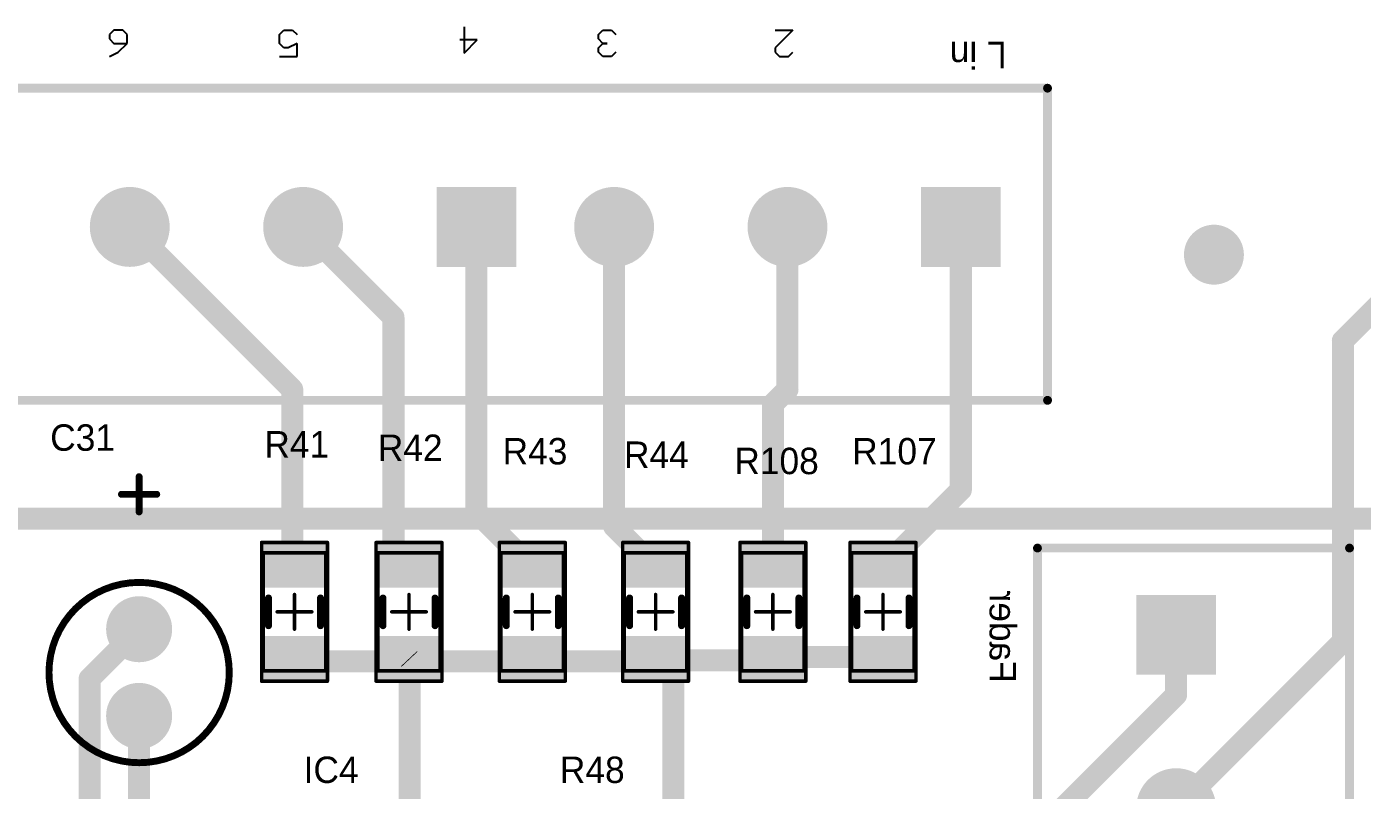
# Model space of a CAD drawing. Header units: millimetres. Extents: x 34 to 163, y 38 to 112.
# Drawn here: x 66.36 to 104.88, y 89.86 to 111.87 of the extents above; entities that cross this region are included whole.
import ezdxf

# ---------------------------------------------------------------- set-up
doc = ezdxf.new("R2010")
doc.units = ezdxf.units.MM
for name, color, linetype in [('BottomLayer', 5, 'Continuous'), ('BottomSolder', 6, 'Continuous'), ('Mechanical13', 56, 'Continuous'), ('Mechanical15', 56, 'Continuous'), ('MultiLayer', 9, 'Continuous'), ('TopLayer', 1, 'Continuous'), ('TopOverlay', 2, 'Continuous'), ('TopPaste', 8, 'Continuous'), ('TopSolder', 216, 'Continuous')]:
    doc.layers.add(name, color=color, linetype=linetype)

# ---------------------------------------------------------------- blocks, each defined once
blk = doc.blocks.new('HEADER_6_5')
at = {"layer": 'BottomLayer', "const_width": 1.05}
for points in [[(4.475, 0, 1), (5.525, 0, 1)], [(9.475, 0, 1), (10.525, 0, 1)], [(18.445, 0, 1), (19.495, 0, 1)], [(23.445, 0, 1), (24.495, 0, 1)]]:
    blk.add_lwpolyline(points, format="xyb", close=True, dxfattribs=at)
at = {"layer": 'BottomLayer'}
for points in [[(-1.05, -1.05), (1.05, -1.05), (-1.05, 1.05), (1.05, 1.05)], [(12.92, -1.05), (15.02, -1.05), (12.92, 1.05), (15.02, 1.05)]]:
    blk.add_solid(points, dxfattribs=at)
at = {"layer": 'BottomSolder', "const_width": 1.152}
for points in [[(4.424, 0, 1), (5.576, 0, 1)], [(9.424, 0, 1), (10.576, 0, 1)], [(18.394, 0, 1), (19.546, 0, 1)], [(23.394, 0, 1), (24.546, 0, 1)]]:
    blk.add_lwpolyline(points, format="xyb", close=True, dxfattribs=at)
at = {"layer": 'BottomSolder'}
for points in [[(-1.152, -1.152), (1.152, -1.152), (-1.152, 1.152), (1.152, 1.152)], [(12.818, -1.152), (15.122, -1.152), (12.818, 1.152), (15.122, 1.152)]]:
    blk.add_solid(points, dxfattribs=at)
at = {"layer": 'MultiLayer', "const_width": 1.05}
for points in [[(4.475, 0, 1), (5.525, 0, 1)], [(9.475, 0, 1), (10.525, 0, 1)], [(18.445, 0, 1), (19.495, 0, 1)], [(23.445, 0, 1), (24.495, 0, 1)]]:
    blk.add_lwpolyline(points, format="xyb", close=True, dxfattribs=at)
at = {"layer": 'MultiLayer'}
for points in [[(-1.05, -1.05), (1.05, -1.05), (-1.05, 1.05), (1.05, 1.05)], [(12.92, -1.05), (15.02, -1.05), (12.92, 1.05), (15.02, 1.05)]]:
    blk.add_solid(points, dxfattribs=at)
at = {"layer": 'TopLayer', "const_width": 1.05}
for points in [[(4.475, 0, 1), (5.525, 0, 1)], [(9.475, 0, 1), (10.525, 0, 1)], [(18.445, 0, 1), (19.495, 0, 1)], [(23.445, 0, 1), (24.495, 0, 1)]]:
    blk.add_lwpolyline(points, format="xyb", close=True, dxfattribs=at)
at = {"layer": 'TopLayer'}
for points in [[(-1.05, -1.05), (1.05, -1.05), (-1.05, 1.05), (1.05, 1.05)], [(12.92, -1.05), (15.02, -1.05), (12.92, 1.05), (15.02, 1.05)]]:
    blk.add_solid(points, dxfattribs=at)
at = {"layer": 'TopOverlay', "const_width": 0.254}
for points in [[(27.5, 5), (-2.5, 5)], [(-2.5, -4), (-2.5, 5)], [(27.5, -4), (27.5, 5)], [(27.5, -4), (-2.5, -4)]]:
    blk.add_lwpolyline(points, dxfattribs=at)
at = {"layer": 'TopOverlay', "const_width": 0.127}
for points in [[(-2.564, 5, 1), (-2.437, 5, 1)], [(-2.564, 5, 1), (-2.437, 5, 1)], [(27.436, 5, 1), (27.563, 5, 1)], [(27.436, 5, 1), (27.563, 5, 1)], [(-2.564, -4, 1), (-2.437, -4, 1)], [(-2.564, -4, 1), (-2.437, -4, 1)], [(27.436, -4, 1), (27.563, -4, 1)], [(27.436, -4, 1), (27.563, -4, 1)]]:
    blk.add_lwpolyline(points, format="xyb", close=True, dxfattribs=at)
at = {"layer": 'TopSolder', "const_width": 1.152}
for points in [[(4.424, 0, 1), (5.576, 0, 1)], [(9.424, 0, 1), (10.576, 0, 1)], [(18.394, 0, 1), (19.546, 0, 1)], [(23.394, 0, 1), (24.546, 0, 1)]]:
    blk.add_lwpolyline(points, format="xyb", close=True, dxfattribs=at)
at = {"layer": 'TopSolder'}
for points in [[(-1.152, -1.152), (1.152, -1.152), (-1.152, 1.152), (1.152, 1.152)], [(12.818, -1.152), (15.122, -1.152), (12.818, 1.152), (15.122, 1.152)]]:
    blk.add_solid(points, dxfattribs=at)
blk = doc.blocks.new('C1206_8')
at = {"layer": 'Mechanical13', "const_width": 0.1}
for points in [[(-1.7, -0.9), (-1.7, 0.9)], [(1.7, 0.9), (-1.7, 0.9)], [(1.7, -0.9), (1.7, 0.9)], [(1.7, -0.9), (-1.7, -0.9)]]:
    blk.add_lwpolyline(points, dxfattribs=at)
at = {"layer": 'Mechanical13', "const_width": 0.05}
for points in [[(-1.725, 0.9, 1), (-1.675, 0.9, 1)], [(-1.725, 0.9, 1), (-1.675, 0.9, 1)], [(1.675, 0.9, 1), (1.725, 0.9, 1)], [(1.675, 0.9, 1), (1.725, 0.9, 1)], [(-1.725, -0.9, 1), (-1.675, -0.9, 1)], [(-1.725, -0.9, 1), (-1.675, -0.9, 1)], [(1.675, -0.9, 1), (1.725, -0.9, 1)], [(1.675, -0.9, 1), (1.725, -0.9, 1)]]:
    blk.add_lwpolyline(points, format="xyb", close=True, dxfattribs=at)
at = {"layer": 'Mechanical15', "const_width": 0.1}
for points in [[(-2, -0.95), (-2, 0.95)], [(2, 0.95), (-2, 0.95)], [(2, -0.95), (2, 0.95)], [(0, -0.5), (0, 0.5)], [(0.5, 0), (-0.5, 0)], [(2, -0.95), (-2, -0.95)]]:
    blk.add_lwpolyline(points, dxfattribs=at)
at = {"layer": 'Mechanical15', "const_width": 0.05}
for points in [[(-2.025, 0.95, 1), (-1.975, 0.95, 1)], [(-2.025, 0.95, 1), (-1.975, 0.95, 1)], [(1.975, 0.95, 1), (2.025, 0.95, 1)], [(1.975, 0.95, 1), (2.025, 0.95, 1)], [(-0.025, 0.5, 1), (0.025, 0.5, 1)], [(-0.525, 0, 1), (-0.475, 0, 1)], [(0.475, 0, 1), (0.525, 0, 1)], [(-0.025, -0.5, 1), (0.025, -0.5, 1)], [(-2.025, -0.95, 1), (-1.975, -0.95, 1)], [(-2.025, -0.95, 1), (-1.975, -0.95, 1)], [(1.975, -0.95, 1), (2.025, -0.95, 1)], [(1.975, -0.95, 1), (2.025, -0.95, 1)]]:
    blk.add_lwpolyline(points, format="xyb", close=True, dxfattribs=at)
at = {"layer": 'TopLayer'}
for points in [[(-0.8, -0.85), (-0.8, 0.85), (-1.9, -0.85), (-1.9, 0.85)], [(1.9, -0.85), (1.9, 0.85), (0.8, -0.85), (0.8, 0.85)]]:
    blk.add_solid(points, dxfattribs=at)
at = {"layer": 'TopOverlay', "const_width": 0.2}
for points in [[(0.4, 0.75), (-0.4, 0.75)], [(0.4, -0.75), (-0.4, -0.75)]]:
    blk.add_lwpolyline(points, dxfattribs=at)
at = {"layer": 'TopOverlay', "const_width": 0.1}
for points in [[(-0.45, 0.75, 1), (-0.35, 0.75, 1)], [(0.35, 0.75, 1), (0.45, 0.75, 1)], [(-0.45, -0.75, 1), (-0.35, -0.75, 1)], [(0.35, -0.75, 1), (0.45, -0.75, 1)]]:
    blk.add_lwpolyline(points, format="xyb", close=True, dxfattribs=at)
at = {"layer": 'TopPaste'}
for points in [[(-0.8, -0.85), (-0.8, 0.85), (-1.9, -0.85), (-1.9, 0.85)], [(1.9, -0.85), (1.9, 0.85), (0.8, -0.85), (0.8, 0.85)]]:
    blk.add_solid(points, dxfattribs=at)
at = {"layer": 'TopSolder'}
for points in [[(-0.698, -0.952), (-0.698, 0.952), (-2.002, -0.952), (-2.002, 0.952)], [(2.002, -0.952), (2.002, 0.952), (0.698, -0.952), (0.698, 0.952)]]:
    blk.add_solid(points, dxfattribs=at)
blk = doc.blocks.new('C1206_9')
at = {"layer": 'Mechanical13', "const_width": 0.1}
for points in [[(-1.7, -0.9), (-1.7, 0.9)], [(1.7, 0.9), (-1.7, 0.9)], [(1.7, -0.9), (1.7, 0.9)], [(1.7, -0.9), (-1.7, -0.9)]]:
    blk.add_lwpolyline(points, dxfattribs=at)
at = {"layer": 'Mechanical13', "const_width": 0.05}
for points in [[(-1.725, 0.9, 1), (-1.675, 0.9, 1)], [(-1.725, 0.9, 1), (-1.675, 0.9, 1)], [(1.675, 0.9, 1), (1.725, 0.9, 1)], [(1.675, 0.9, 1), (1.725, 0.9, 1)], [(-1.725, -0.9, 1), (-1.675, -0.9, 1)], [(-1.725, -0.9, 1), (-1.675, -0.9, 1)], [(1.675, -0.9, 1), (1.725, -0.9, 1)], [(1.675, -0.9, 1), (1.725, -0.9, 1)]]:
    blk.add_lwpolyline(points, format="xyb", close=True, dxfattribs=at)
at = {"layer": 'Mechanical15', "const_width": 0.1}
for points in [[(-2, -0.95), (-2, 0.95)], [(2, 0.95), (-2, 0.95)], [(2, -0.95), (2, 0.95)], [(0, -0.5), (0, 0.5)], [(0.5, 0), (-0.5, 0)], [(2, -0.95), (-2, -0.95)]]:
    blk.add_lwpolyline(points, dxfattribs=at)
at = {"layer": 'Mechanical15', "const_width": 0.05}
for points in [[(-2.025, 0.95, 1), (-1.975, 0.95, 1)], [(-2.025, 0.95, 1), (-1.975, 0.95, 1)], [(1.975, 0.95, 1), (2.025, 0.95, 1)], [(1.975, 0.95, 1), (2.025, 0.95, 1)], [(-0.025, 0.5, 1), (0.025, 0.5, 1)], [(-0.525, 0, 1), (-0.475, 0, 1)], [(0.475, 0, 1), (0.525, 0, 1)], [(-0.025, -0.5, 1), (0.025, -0.5, 1)], [(-2.025, -0.95, 1), (-1.975, -0.95, 1)], [(-2.025, -0.95, 1), (-1.975, -0.95, 1)], [(1.975, -0.95, 1), (2.025, -0.95, 1)], [(1.975, -0.95, 1), (2.025, -0.95, 1)]]:
    blk.add_lwpolyline(points, format="xyb", close=True, dxfattribs=at)
at = {"layer": 'TopLayer'}
for points in [[(-0.8, -0.85), (-0.8, 0.85), (-1.9, -0.85), (-1.9, 0.85)], [(1.9, -0.85), (1.9, 0.85), (0.8, -0.85), (0.8, 0.85)]]:
    blk.add_solid(points, dxfattribs=at)
at = {"layer": 'TopOverlay', "const_width": 0.2}
for points in [[(0.4, 0.75), (-0.4, 0.75)], [(0.4, -0.75), (-0.4, -0.75)]]:
    blk.add_lwpolyline(points, dxfattribs=at)
at = {"layer": 'TopOverlay', "const_width": 0.1}
for points in [[(-0.45, 0.75, 1), (-0.35, 0.75, 1)], [(0.35, 0.75, 1), (0.45, 0.75, 1)], [(-0.45, -0.75, 1), (-0.35, -0.75, 1)], [(0.35, -0.75, 1), (0.45, -0.75, 1)]]:
    blk.add_lwpolyline(points, format="xyb", close=True, dxfattribs=at)
at = {"layer": 'TopPaste'}
for points in [[(-0.8, -0.85), (-0.8, 0.85), (-1.9, -0.85), (-1.9, 0.85)], [(1.9, -0.85), (1.9, 0.85), (0.8, -0.85), (0.8, 0.85)]]:
    blk.add_solid(points, dxfattribs=at)
at = {"layer": 'TopSolder'}
for points in [[(-0.698, -0.952), (-0.698, 0.952), (-2.002, -0.952), (-2.002, 0.952)], [(2.002, -0.952), (2.002, 0.952), (0.698, -0.952), (0.698, 0.952)]]:
    blk.add_solid(points, dxfattribs=at)
blk = doc.blocks.new('HEADER_6_10')
at = {"layer": 'BottomLayer', "const_width": 1.05}
for points in [[(4.475, 0, 1), (5.525, 0, 1)], [(9.475, 0, 1), (10.525, 0, 1)], [(18.445, 0, 1), (19.495, 0, 1)], [(23.445, 0, 1), (24.495, 0, 1)]]:
    blk.add_lwpolyline(points, format="xyb", close=True, dxfattribs=at)
at = {"layer": 'BottomLayer'}
for points in [[(-1.05, -1.05), (1.05, -1.05), (-1.05, 1.05), (1.05, 1.05)], [(12.92, -1.05), (15.02, -1.05), (12.92, 1.05), (15.02, 1.05)]]:
    blk.add_solid(points, dxfattribs=at)
at = {"layer": 'BottomSolder', "const_width": 1.152}
for points in [[(4.424, 0, 1), (5.576, 0, 1)], [(9.424, 0, 1), (10.576, 0, 1)], [(18.394, 0, 1), (19.546, 0, 1)], [(23.394, 0, 1), (24.546, 0, 1)]]:
    blk.add_lwpolyline(points, format="xyb", close=True, dxfattribs=at)
at = {"layer": 'BottomSolder'}
for points in [[(-1.152, -1.152), (1.152, -1.152), (-1.152, 1.152), (1.152, 1.152)], [(12.818, -1.152), (15.122, -1.152), (12.818, 1.152), (15.122, 1.152)]]:
    blk.add_solid(points, dxfattribs=at)
at = {"layer": 'MultiLayer', "const_width": 1.05}
for points in [[(4.475, 0, 1), (5.525, 0, 1)], [(9.475, 0, 1), (10.525, 0, 1)], [(18.445, 0, 1), (19.495, 0, 1)], [(23.445, 0, 1), (24.495, 0, 1)]]:
    blk.add_lwpolyline(points, format="xyb", close=True, dxfattribs=at)
at = {"layer": 'MultiLayer'}
for points in [[(-1.05, -1.05), (1.05, -1.05), (-1.05, 1.05), (1.05, 1.05)], [(12.92, -1.05), (15.02, -1.05), (12.92, 1.05), (15.02, 1.05)]]:
    blk.add_solid(points, dxfattribs=at)
at = {"layer": 'TopLayer', "const_width": 1.05}
for points in [[(4.475, 0, 1), (5.525, 0, 1)], [(9.475, 0, 1), (10.525, 0, 1)], [(18.445, 0, 1), (19.495, 0, 1)], [(23.445, 0, 1), (24.495, 0, 1)]]:
    blk.add_lwpolyline(points, format="xyb", close=True, dxfattribs=at)
at = {"layer": 'TopLayer'}
for points in [[(-1.05, -1.05), (1.05, -1.05), (-1.05, 1.05), (1.05, 1.05)], [(12.92, -1.05), (15.02, -1.05), (12.92, 1.05), (15.02, 1.05)]]:
    blk.add_solid(points, dxfattribs=at)
at = {"layer": 'TopOverlay', "const_width": 0.254}
for points in [[(27.5, 5), (-2.5, 5)], [(-2.5, 5), (-2.5, -4)], [(27.5, 5), (27.5, -4)], [(27.5, -4), (-2.5, -4)]]:
    blk.add_lwpolyline(points, dxfattribs=at)
at = {"layer": 'TopOverlay', "const_width": 0.127}
for points in [[(-2.564, 5, 1), (-2.437, 5, 1)], [(-2.564, 5, 1), (-2.437, 5, 1)], [(27.436, 5, 1), (27.563, 5, 1)], [(27.436, 5, 1), (27.563, 5, 1)], [(-2.564, -4, 1), (-2.437, -4, 1)], [(-2.564, -4, 1), (-2.437, -4, 1)], [(27.436, -4, 1), (27.563, -4, 1)], [(27.436, -4, 1), (27.563, -4, 1)]]:
    blk.add_lwpolyline(points, format="xyb", close=True, dxfattribs=at)
at = {"layer": 'TopSolder', "const_width": 1.152}
for points in [[(4.424, 0, 1), (5.576, 0, 1)], [(9.424, 0, 1), (10.576, 0, 1)], [(18.394, 0, 1), (19.546, 0, 1)], [(23.394, 0, 1), (24.546, 0, 1)]]:
    blk.add_lwpolyline(points, format="xyb", close=True, dxfattribs=at)
at = {"layer": 'TopSolder'}
for points in [[(-1.152, -1.152), (1.152, -1.152), (-1.152, 1.152), (1.152, 1.152)], [(12.818, -1.152), (15.122, -1.152), (12.818, 1.152), (15.122, 1.152)]]:
    blk.add_solid(points, dxfattribs=at)
blk = doc.blocks.new('C1206_56')
at = {"layer": 'Mechanical13', "const_width": 0.1}
for points in [[(-1.7, -0.9), (-1.7, 0.9)], [(1.7, 0.9), (-1.7, 0.9)], [(1.7, -0.9), (1.7, 0.9)], [(1.7, -0.9), (-1.7, -0.9)]]:
    blk.add_lwpolyline(points, dxfattribs=at)
at = {"layer": 'Mechanical13', "const_width": 0.05}
for points in [[(-1.725, 0.9, 1), (-1.675, 0.9, 1)], [(-1.725, 0.9, 1), (-1.675, 0.9, 1)], [(1.675, 0.9, 1), (1.725, 0.9, 1)], [(1.675, 0.9, 1), (1.725, 0.9, 1)], [(-1.725, -0.9, 1), (-1.675, -0.9, 1)], [(-1.725, -0.9, 1), (-1.675, -0.9, 1)], [(1.675, -0.9, 1), (1.725, -0.9, 1)], [(1.675, -0.9, 1), (1.725, -0.9, 1)]]:
    blk.add_lwpolyline(points, format="xyb", close=True, dxfattribs=at)
at = {"layer": 'Mechanical15', "const_width": 0.1}
for points in [[(-2, -0.95), (-2, 0.95)], [(2, 0.95), (-2, 0.95)], [(2, -0.95), (2, 0.95)], [(0, -0.5), (0, 0.5)], [(0.5, 0), (-0.5, 0)], [(2, -0.95), (-2, -0.95)]]:
    blk.add_lwpolyline(points, dxfattribs=at)
at = {"layer": 'Mechanical15', "const_width": 0.05}
for points in [[(-2.025, 0.95, 1), (-1.975, 0.95, 1)], [(-2.025, 0.95, 1), (-1.975, 0.95, 1)], [(1.975, 0.95, 1), (2.025, 0.95, 1)], [(1.975, 0.95, 1), (2.025, 0.95, 1)], [(-0.025, 0.5, 1), (0.025, 0.5, 1)], [(-0.525, 0, 1), (-0.475, 0, 1)], [(0.475, 0, 1), (0.525, 0, 1)], [(-0.025, -0.5, 1), (0.025, -0.5, 1)], [(-2.025, -0.95, 1), (-1.975, -0.95, 1)], [(-2.025, -0.95, 1), (-1.975, -0.95, 1)], [(1.975, -0.95, 1), (2.025, -0.95, 1)], [(1.975, -0.95, 1), (2.025, -0.95, 1)]]:
    blk.add_lwpolyline(points, format="xyb", close=True, dxfattribs=at)
at = {"layer": 'TopLayer'}
for points in [[(-0.8, -0.85), (-0.8, 0.85), (-1.9, -0.85), (-1.9, 0.85)], [(1.9, -0.85), (1.9, 0.85), (0.8, -0.85), (0.8, 0.85)]]:
    blk.add_solid(points, dxfattribs=at)
at = {"layer": 'TopOverlay', "const_width": 0.2}
for points in [[(0.4, 0.75), (-0.4, 0.75)], [(0.4, -0.75), (-0.4, -0.75)]]:
    blk.add_lwpolyline(points, dxfattribs=at)
at = {"layer": 'TopOverlay', "const_width": 0.1}
for points in [[(-0.45, 0.75, 1), (-0.35, 0.75, 1)], [(0.35, 0.75, 1), (0.45, 0.75, 1)], [(-0.45, -0.75, 1), (-0.35, -0.75, 1)], [(0.35, -0.75, 1), (0.45, -0.75, 1)]]:
    blk.add_lwpolyline(points, format="xyb", close=True, dxfattribs=at)
at = {"layer": 'TopPaste'}
for points in [[(-0.8, -0.85), (-0.8, 0.85), (-1.9, -0.85), (-1.9, 0.85)], [(1.9, -0.85), (1.9, 0.85), (0.8, -0.85), (0.8, 0.85)]]:
    blk.add_solid(points, dxfattribs=at)
at = {"layer": 'TopSolder'}
for points in [[(-0.698, -0.952), (-0.698, 0.952), (-2.002, -0.952), (-2.002, 0.952)], [(2.002, -0.952), (2.002, 0.952), (0.698, -0.952), (0.698, 0.952)]]:
    blk.add_solid(points, dxfattribs=at)
blk = doc.blocks.new('C1206_57')
at = {"layer": 'Mechanical13', "const_width": 0.1}
for points in [[(-1.7, -0.9), (-1.7, 0.9)], [(1.7, 0.9), (-1.7, 0.9)], [(1.7, -0.9), (1.7, 0.9)], [(1.7, -0.9), (-1.7, -0.9)]]:
    blk.add_lwpolyline(points, dxfattribs=at)
at = {"layer": 'Mechanical13', "const_width": 0.05}
for points in [[(-1.725, 0.9, 1), (-1.675, 0.9, 1)], [(-1.725, 0.9, 1), (-1.675, 0.9, 1)], [(1.675, 0.9, 1), (1.725, 0.9, 1)], [(1.675, 0.9, 1), (1.725, 0.9, 1)], [(-1.725, -0.9, 1), (-1.675, -0.9, 1)], [(-1.725, -0.9, 1), (-1.675, -0.9, 1)], [(1.675, -0.9, 1), (1.725, -0.9, 1)], [(1.675, -0.9, 1), (1.725, -0.9, 1)]]:
    blk.add_lwpolyline(points, format="xyb", close=True, dxfattribs=at)
at = {"layer": 'Mechanical15', "const_width": 0.1}
for points in [[(-2, -0.95), (-2, 0.95)], [(2, 0.95), (-2, 0.95)], [(2, -0.95), (2, 0.95)], [(0, -0.5), (0, 0.5)], [(0.5, 0), (-0.5, 0)], [(2, -0.95), (-2, -0.95)]]:
    blk.add_lwpolyline(points, dxfattribs=at)
at = {"layer": 'Mechanical15', "const_width": 0.05}
for points in [[(-2.025, 0.95, 1), (-1.975, 0.95, 1)], [(-2.025, 0.95, 1), (-1.975, 0.95, 1)], [(1.975, 0.95, 1), (2.025, 0.95, 1)], [(1.975, 0.95, 1), (2.025, 0.95, 1)], [(-0.025, 0.5, 1), (0.025, 0.5, 1)], [(-0.525, 0, 1), (-0.475, 0, 1)], [(0.475, 0, 1), (0.525, 0, 1)], [(-0.025, -0.5, 1), (0.025, -0.5, 1)], [(-2.025, -0.95, 1), (-1.975, -0.95, 1)], [(-2.025, -0.95, 1), (-1.975, -0.95, 1)], [(1.975, -0.95, 1), (2.025, -0.95, 1)], [(1.975, -0.95, 1), (2.025, -0.95, 1)]]:
    blk.add_lwpolyline(points, format="xyb", close=True, dxfattribs=at)
at = {"layer": 'TopLayer'}
for points in [[(-0.8, -0.85), (-0.8, 0.85), (-1.9, -0.85), (-1.9, 0.85)], [(1.9, -0.85), (1.9, 0.85), (0.8, -0.85), (0.8, 0.85)]]:
    blk.add_solid(points, dxfattribs=at)
at = {"layer": 'TopOverlay', "const_width": 0.2}
for points in [[(0.4, 0.75), (-0.4, 0.75)], [(0.4, -0.75), (-0.4, -0.75)]]:
    blk.add_lwpolyline(points, dxfattribs=at)
at = {"layer": 'TopOverlay', "const_width": 0.1}
for points in [[(-0.45, 0.75, 1), (-0.35, 0.75, 1)], [(0.35, 0.75, 1), (0.45, 0.75, 1)], [(-0.45, -0.75, 1), (-0.35, -0.75, 1)], [(0.35, -0.75, 1), (0.45, -0.75, 1)]]:
    blk.add_lwpolyline(points, format="xyb", close=True, dxfattribs=at)
at = {"layer": 'TopPaste'}
for points in [[(-0.8, -0.85), (-0.8, 0.85), (-1.9, -0.85), (-1.9, 0.85)], [(1.9, -0.85), (1.9, 0.85), (0.8, -0.85), (0.8, 0.85)]]:
    blk.add_solid(points, dxfattribs=at)
at = {"layer": 'TopSolder'}
for points in [[(-0.698, -0.952), (-0.698, 0.952), (-2.002, -0.952), (-2.002, 0.952)], [(2.002, -0.952), (2.002, 0.952), (0.698, -0.952), (0.698, 0.952)]]:
    blk.add_solid(points, dxfattribs=at)
blk = doc.blocks.new('C1206_58')
at = {"layer": 'Mechanical13', "const_width": 0.1}
for points in [[(-1.7, -0.9), (-1.7, 0.9)], [(1.7, 0.9), (-1.7, 0.9)], [(1.7, -0.9), (1.7, 0.9)], [(1.7, -0.9), (-1.7, -0.9)]]:
    blk.add_lwpolyline(points, dxfattribs=at)
at = {"layer": 'Mechanical13', "const_width": 0.05}
for points in [[(-1.725, 0.9, 1), (-1.675, 0.9, 1)], [(-1.725, 0.9, 1), (-1.675, 0.9, 1)], [(1.675, 0.9, 1), (1.725, 0.9, 1)], [(1.675, 0.9, 1), (1.725, 0.9, 1)], [(-1.725, -0.9, 1), (-1.675, -0.9, 1)], [(-1.725, -0.9, 1), (-1.675, -0.9, 1)], [(1.675, -0.9, 1), (1.725, -0.9, 1)], [(1.675, -0.9, 1), (1.725, -0.9, 1)]]:
    blk.add_lwpolyline(points, format="xyb", close=True, dxfattribs=at)
at = {"layer": 'Mechanical15', "const_width": 0.1}
for points in [[(-2, -0.95), (-2, 0.95)], [(2, 0.95), (-2, 0.95)], [(2, -0.95), (2, 0.95)], [(0, -0.5), (0, 0.5)], [(0.5, 0), (-0.5, 0)], [(2, -0.95), (-2, -0.95)]]:
    blk.add_lwpolyline(points, dxfattribs=at)
at = {"layer": 'Mechanical15', "const_width": 0.05}
for points in [[(-2.025, 0.95, 1), (-1.975, 0.95, 1)], [(-2.025, 0.95, 1), (-1.975, 0.95, 1)], [(1.975, 0.95, 1), (2.025, 0.95, 1)], [(1.975, 0.95, 1), (2.025, 0.95, 1)], [(-0.025, 0.5, 1), (0.025, 0.5, 1)], [(-0.525, 0, 1), (-0.475, 0, 1)], [(0.475, 0, 1), (0.525, 0, 1)], [(-0.025, -0.5, 1), (0.025, -0.5, 1)], [(-2.025, -0.95, 1), (-1.975, -0.95, 1)], [(-2.025, -0.95, 1), (-1.975, -0.95, 1)], [(1.975, -0.95, 1), (2.025, -0.95, 1)], [(1.975, -0.95, 1), (2.025, -0.95, 1)]]:
    blk.add_lwpolyline(points, format="xyb", close=True, dxfattribs=at)
at = {"layer": 'TopLayer'}
for points in [[(-0.8, -0.85), (-0.8, 0.85), (-1.9, -0.85), (-1.9, 0.85)], [(1.9, -0.85), (1.9, 0.85), (0.8, -0.85), (0.8, 0.85)]]:
    blk.add_solid(points, dxfattribs=at)
at = {"layer": 'TopOverlay', "const_width": 0.2}
for points in [[(0.4, 0.75), (-0.4, 0.75)], [(0.4, -0.75), (-0.4, -0.75)]]:
    blk.add_lwpolyline(points, dxfattribs=at)
at = {"layer": 'TopOverlay', "const_width": 0.1}
for points in [[(-0.45, 0.75, 1), (-0.35, 0.75, 1)], [(0.35, 0.75, 1), (0.45, 0.75, 1)], [(-0.45, -0.75, 1), (-0.35, -0.75, 1)], [(0.35, -0.75, 1), (0.45, -0.75, 1)]]:
    blk.add_lwpolyline(points, format="xyb", close=True, dxfattribs=at)
at = {"layer": 'TopPaste'}
for points in [[(-0.8, -0.85), (-0.8, 0.85), (-1.9, -0.85), (-1.9, 0.85)], [(1.9, -0.85), (1.9, 0.85), (0.8, -0.85), (0.8, 0.85)]]:
    blk.add_solid(points, dxfattribs=at)
at = {"layer": 'TopSolder'}
for points in [[(-0.698, -0.952), (-0.698, 0.952), (-2.002, -0.952), (-2.002, 0.952)], [(2.002, -0.952), (2.002, 0.952), (0.698, -0.952), (0.698, 0.952)]]:
    blk.add_solid(points, dxfattribs=at)
blk = doc.blocks.new('C1206_59')
at = {"layer": 'Mechanical13', "const_width": 0.1}
for points in [[(-1.7, -0.9), (-1.7, 0.9)], [(1.7, 0.9), (-1.7, 0.9)], [(1.7, -0.9), (1.7, 0.9)], [(1.7, -0.9), (-1.7, -0.9)]]:
    blk.add_lwpolyline(points, dxfattribs=at)
at = {"layer": 'Mechanical13', "const_width": 0.05}
for points in [[(-1.725, 0.9, 1), (-1.675, 0.9, 1)], [(-1.725, 0.9, 1), (-1.675, 0.9, 1)], [(1.675, 0.9, 1), (1.725, 0.9, 1)], [(1.675, 0.9, 1), (1.725, 0.9, 1)], [(-1.725, -0.9, 1), (-1.675, -0.9, 1)], [(-1.725, -0.9, 1), (-1.675, -0.9, 1)], [(1.675, -0.9, 1), (1.725, -0.9, 1)], [(1.675, -0.9, 1), (1.725, -0.9, 1)]]:
    blk.add_lwpolyline(points, format="xyb", close=True, dxfattribs=at)
at = {"layer": 'Mechanical15', "const_width": 0.1}
for points in [[(-2, -0.95), (-2, 0.95)], [(2, 0.95), (-2, 0.95)], [(2, -0.95), (2, 0.95)], [(0, -0.5), (0, 0.5)], [(0.5, 0), (-0.5, 0)], [(2, -0.95), (-2, -0.95)]]:
    blk.add_lwpolyline(points, dxfattribs=at)
at = {"layer": 'Mechanical15', "const_width": 0.05}
for points in [[(-2.025, 0.95, 1), (-1.975, 0.95, 1)], [(-2.025, 0.95, 1), (-1.975, 0.95, 1)], [(1.975, 0.95, 1), (2.025, 0.95, 1)], [(1.975, 0.95, 1), (2.025, 0.95, 1)], [(-0.025, 0.5, 1), (0.025, 0.5, 1)], [(-0.525, 0, 1), (-0.475, 0, 1)], [(0.475, 0, 1), (0.525, 0, 1)], [(-0.025, -0.5, 1), (0.025, -0.5, 1)], [(-2.025, -0.95, 1), (-1.975, -0.95, 1)], [(-2.025, -0.95, 1), (-1.975, -0.95, 1)], [(1.975, -0.95, 1), (2.025, -0.95, 1)], [(1.975, -0.95, 1), (2.025, -0.95, 1)]]:
    blk.add_lwpolyline(points, format="xyb", close=True, dxfattribs=at)
at = {"layer": 'TopLayer'}
for points in [[(-0.8, -0.85), (-0.8, 0.85), (-1.9, -0.85), (-1.9, 0.85)], [(1.9, -0.85), (1.9, 0.85), (0.8, -0.85), (0.8, 0.85)]]:
    blk.add_solid(points, dxfattribs=at)
at = {"layer": 'TopOverlay', "const_width": 0.2}
for points in [[(0.4, 0.75), (-0.4, 0.75)], [(0.4, -0.75), (-0.4, -0.75)]]:
    blk.add_lwpolyline(points, dxfattribs=at)
at = {"layer": 'TopOverlay', "const_width": 0.1}
for points in [[(-0.45, 0.75, 1), (-0.35, 0.75, 1)], [(0.35, 0.75, 1), (0.45, 0.75, 1)], [(-0.45, -0.75, 1), (-0.35, -0.75, 1)], [(0.35, -0.75, 1), (0.45, -0.75, 1)]]:
    blk.add_lwpolyline(points, format="xyb", close=True, dxfattribs=at)
at = {"layer": 'TopPaste'}
for points in [[(-0.8, -0.85), (-0.8, 0.85), (-1.9, -0.85), (-1.9, 0.85)], [(1.9, -0.85), (1.9, 0.85), (0.8, -0.85), (0.8, 0.85)]]:
    blk.add_solid(points, dxfattribs=at)
at = {"layer": 'TopSolder'}
for points in [[(-0.698, -0.952), (-0.698, 0.952), (-2.002, -0.952), (-2.002, 0.952)], [(2.002, -0.952), (2.002, 0.952), (0.698, -0.952), (0.698, 0.952)]]:
    blk.add_solid(points, dxfattribs=at)
blk = doc.blocks.new('CAPACITOR_10UF_100')
at = {"layer": 'BottomLayer', "const_width": 0.85}
for points in [[(-0.425, 0, 1), (0.425, 0, 1)], [(2.075, 0, 1), (2.925, 0, 1)]]:
    blk.add_lwpolyline(points, format="xyb", close=True, dxfattribs=at)
at = {"layer": 'BottomSolder', "const_width": 0.952}
for points in [[(-0.476, 0, 1), (0.476, 0, 1)], [(2.024, 0, 1), (2.976, 0, 1)]]:
    blk.add_lwpolyline(points, format="xyb", close=True, dxfattribs=at)
at = {"layer": 'MultiLayer', "const_width": 0.85}
for points in [[(-0.425, 0, 1), (0.425, 0, 1)], [(2.075, 0, 1), (2.925, 0, 1)]]:
    blk.add_lwpolyline(points, format="xyb", close=True, dxfattribs=at)
at = {"layer": 'TopLayer', "const_width": 0.85}
for points in [[(-0.425, 0, 1), (0.425, 0, 1)], [(2.075, 0, 1), (2.925, 0, 1)]]:
    blk.add_lwpolyline(points, format="xyb", close=True, dxfattribs=at)
at = {"layer": 'TopOverlay'}
for points, const_width in [([(3.85, 0, 1), (-1.35, 0, 1)], 0.2), ([(6.34, 0.508, 1), (6.44, 0.508, 1)], 0.1), ([(-1.4, 0, 1), (-1.3, 0, 1)], 0.1), ([(3.8, 0, 1), (3.9, 0, 1)], 0.1), ([(5.832, 0, 1), (5.932, 0, 1)], 0.1), ([(6.848, 0, 1), (6.948, 0, 1)], 0.1), ([(6.34, -0.508, 1), (6.44, -0.508, 1)], 0.1)]:
    blk.add_lwpolyline(points, format="xyb", close=True, dxfattribs=dict(at, const_width=const_width))
at = {"layer": 'TopOverlay', "const_width": 0.2}
for points in [[(6.39, 0.508), (6.39, -0.508)], [(5.882, 0), (6.898, 0)]]:
    blk.add_lwpolyline(points, dxfattribs=at)
at = {"layer": 'TopSolder', "const_width": 0.952}
for points in [[(-0.476, 0, 1), (0.476, 0, 1)], [(2.024, 0, 1), (2.976, 0, 1)]]:
    blk.add_lwpolyline(points, format="xyb", close=True, dxfattribs=at)

msp = doc.modelspace()

# ---------------------------------------------------------------- linework, layer by layer
at = {"layer": 'BottomLayer'}
for points, const_width in [([(100.219, 105.3, 1), (100.981, 105.3, 1)], 0.762), ([(69.441, 92, 1), (69.759, 92, 1)], 0.318)]:
    msp.add_lwpolyline(points, format="xyb", close=True, dxfattribs=dict(at, const_width=const_width))
at = {"layer": 'BottomLayer', "const_width": 0.635}
for points in [[(41.344, 97.688), (138.049, 97.688)], [(69.6, 92), (69.6, 88.7)]]:
    msp.add_lwpolyline(points, dxfattribs=at)
at = {"layer": 'BottomSolder', "const_width": 0.864}
msp.add_lwpolyline([(100.168, 105.3, 1), (101.032, 105.3, 1)], format="xyb", close=True, dxfattribs=at)
at = {"layer": 'MultiLayer', "const_width": 0.762}
msp.add_lwpolyline([(100.219, 105.3, 1), (100.981, 105.3, 1)], format="xyb", close=True, dxfattribs=at)
at = {"layer": 'TopLayer', "const_width": 0.635}
for points in [[(69.33, 106.1), (74.016, 101.414)], [(74.33, 106.1), (76.937, 103.493)], [(79.33, 97.881), (79.33, 106.1)], [(83.3, 97.467), (83.3, 106.1)], [(88.3, 101.411), (88.3, 106.1)], [(93.3, 98.517), (93.3, 106.1)], [(104.318, 102.818), (107.4, 105.9)], [(76.937, 96.271), (76.937, 103.493)], [(104.318, 94.147), (104.318, 102.818)], [(74.016, 96.271), (74.016, 101.414)], [(87.879, 100.99), (88.3, 101.411)], [(87.879, 96.351), (87.879, 100.99)], [(91.054, 96.271), (93.3, 98.517)], [(79.33, 97.881), (80.941, 96.271)], [(83.3, 97.467), (84.497, 96.271)], [(74.016, 96.271), (74.083, 96.271)], [(76.937, 96.271), (77.385, 96.271)], [(68.174, 93.074), (69.6, 94.5)], [(99.51, 92.61), (99.51, 94.339)], [(99.51, 89.339), (104.318, 94.147)], [(87.828, 93.6), (87.919, 93.691)], [(87.879, 93.651), (87.928, 93.7)], [(87.928, 93.7), (91.005, 93.7)], [(91.005, 93.7), (91.054, 93.651)], [(74.083, 93.571), (77.385, 93.571)], [(77.385, 93.651), (77.4, 93.635)], [(77.385, 93.571), (80.941, 93.571)], [(77.4, 88.566), (77.4, 93.635)], [(80.941, 93.571), (84.416, 93.571)], [(84.416, 93.571), (84.497, 93.651)], [(84.78, 93.651), (85.012, 93.418)], [(85.012, 93.6), (87.828, 93.6)], [(85.012, 88.436), (85.012, 93.418)], [(68.174, 85.567), (68.174, 93.074)], [(86.831, 79.931), (99.51, 92.61)]]:
    msp.add_lwpolyline(points, dxfattribs=at)
at = {"layer": 'TopLayer'}
for points, const_width in [([(69.171, 106.1, 1), (69.489, 106.1, 1)], 0.318), ([(74.171, 106.1, 1), (74.489, 106.1, 1)], 0.318), ([(79.171, 106.1, 1), (79.489, 106.1, 1)], 0.318), ([(83.141, 106.1, 1), (83.459, 106.1, 1)], 0.318), ([(88.141, 106.1, 1), (88.459, 106.1, 1)], 0.318), ([(93.141, 106.1, 1), (93.459, 106.1, 1)], 0.318), ([(100.219, 105.3, 1), (100.981, 105.3, 1)], 0.762), ([(76.778, 103.493, 1), (77.095, 103.493, 1)], 0.318), ([(76.778, 103.493, 1), (77.095, 103.493, 1)], 0.318), ([(104.159, 102.818, 1), (104.477, 102.818, 1)], 0.318), ([(104.159, 102.818, 1), (104.477, 102.818, 1)], 0.318), ([(73.857, 101.414, 1), (74.174, 101.414, 1)], 0.318), ([(73.857, 101.414, 1), (74.174, 101.414, 1)], 0.318), ([(88.141, 101.411, 1), (88.459, 101.411, 1)], 0.318), ([(88.141, 101.411, 1), (88.459, 101.411, 1)], 0.318), ([(87.72, 100.99, 1), (88.038, 100.99, 1)], 0.318), ([(87.72, 100.99, 1), (88.038, 100.99, 1)], 0.318), ([(93.141, 98.517, 1), (93.459, 98.517, 1)], 0.318), ([(93.141, 98.517, 1), (93.459, 98.517, 1)], 0.318), ([(79.171, 97.881, 1), (79.489, 97.881, 1)], 0.318), ([(79.171, 97.881, 1), (79.489, 97.881, 1)], 0.318), ([(83.141, 97.467, 1), (83.459, 97.467, 1)], 0.318), ([(83.141, 97.467, 1), (83.459, 97.467, 1)], 0.318), ([(73.857, 96.271, 1), (74.174, 96.271, 1)], 0.318), ([(73.857, 96.271, 1), (74.174, 96.271, 1)], 0.318), ([(73.924, 96.271, 1), (74.241, 96.271, 1)], 0.318), ([(76.778, 96.271, 1), (77.095, 96.271, 1)], 0.318), ([(76.778, 96.271, 1), (77.095, 96.271, 1)], 0.318), ([(77.226, 96.271, 1), (77.543, 96.271, 1)], 0.318), ([(80.782, 96.271, 1), (81.099, 96.271, 1)], 0.318), ([(84.338, 96.271, 1), (84.655, 96.271, 1)], 0.318), ([(87.72, 96.351, 1), (88.038, 96.351, 1)], 0.318), ([(90.895, 96.271, 1), (91.213, 96.271, 1)], 0.318), ([(69.441, 94.5, 1), (69.759, 94.5, 1)], 0.318), ([(99.351, 94.339, 1), (99.668, 94.339, 1)], 0.318), ([(104.159, 94.147, 1), (104.477, 94.147, 1)], 0.318), ([(104.159, 94.147, 1), (104.477, 94.147, 1)], 0.318), ([(87.76, 93.691, 1), (88.078, 93.691, 1)], 0.318), ([(87.77, 93.7, 1), (88.087, 93.7, 1)], 0.318), ([(87.77, 93.7, 1), (88.087, 93.7, 1)], 0.318), ([(90.846, 93.7, 1), (91.163, 93.7, 1)], 0.318), ([(90.846, 93.7, 1), (91.163, 93.7, 1)], 0.318), ([(73.924, 93.571, 1), (74.241, 93.571, 1)], 0.318), ([(77.226, 93.651, 1), (77.543, 93.651, 1)], 0.318), ([(77.226, 93.571, 1), (77.543, 93.571, 1)], 0.318), ([(77.226, 93.571, 1), (77.543, 93.571, 1)], 0.318), ([(77.241, 93.635, 1), (77.559, 93.635, 1)], 0.318), ([(77.241, 93.635, 1), (77.559, 93.635, 1)], 0.318), ([(80.782, 93.571, 1), (81.099, 93.571, 1)], 0.318), ([(80.782, 93.571, 1), (81.099, 93.571, 1)], 0.318), ([(84.258, 93.571, 1), (84.575, 93.571, 1)], 0.318), ([(84.258, 93.571, 1), (84.575, 93.571, 1)], 0.318), ([(84.338, 93.651, 1), (84.655, 93.651, 1)], 0.318), ([(84.621, 93.651, 1), (84.938, 93.651, 1)], 0.318), ([(84.853, 93.6, 1), (85.171, 93.6, 1)], 0.318), ([(84.853, 93.418, 1), (85.171, 93.418, 1)], 0.318), ([(84.853, 93.418, 1), (85.171, 93.418, 1)], 0.318), ([(87.67, 93.6, 1), (87.987, 93.6, 1)], 0.318), ([(87.67, 93.6, 1), (87.987, 93.6, 1)], 0.318), ([(87.72, 93.651, 1), (88.038, 93.651, 1)], 0.318), ([(90.895, 93.651, 1), (91.213, 93.651, 1)], 0.318), ([(68.015, 93.074, 1), (68.332, 93.074, 1)], 0.318), ([(68.015, 93.074, 1), (68.332, 93.074, 1)], 0.318), ([(99.351, 92.61, 1), (99.668, 92.61, 1)], 0.318), ([(99.351, 92.61, 1), (99.668, 92.61, 1)], 0.318)]:
    msp.add_lwpolyline(points, format="xyb", close=True, dxfattribs=dict(at, const_width=const_width))
at = {"layer": 'TopOverlay'}
for p, q in [((68.873, 111.773), (68.746, 111.646)), ((69.127, 111.773), (68.873, 111.773)), ((69.254, 111.646), (69.127, 111.773)), ((73.646, 111.646), (73.773, 111.773)), ((73.773, 111.773), (74.027, 111.773)), ((74.027, 111.773), (74.154, 111.646)), ((78.973, 111.873), (78.973, 111.111)), ((82.846, 111.646), (82.973, 111.773)), ((82.973, 111.773), (83.227, 111.773)), ((83.227, 111.773), (83.354, 111.646)), ((87.946, 111.773), (88.454, 111.773)), ((88.454, 111.773), (87.946, 111.265)), ((68.746, 111.646), (68.746, 111.519)), ((68.746, 111.519), (68.873, 111.392)), ((68.873, 111.392), (69.254, 111.392)), ((69, 111.138), (69.254, 111.392)), ((69.254, 111.392), (69.254, 111.646)), ((73.646, 111.392), (73.646, 111.646)), ((73.773, 111.265), (73.646, 111.392)), ((74.154, 111.392), (73.9, 111.265)), ((74.154, 111.011), (74.154, 111.392)), ((79.354, 111.492), (78.846, 111.492)), ((78.973, 111.111), (79.354, 111.492)), ((82.846, 111.519), (82.846, 111.646)), ((82.973, 111.392), (82.846, 111.519)), ((82.846, 111.265), (82.973, 111.392)), ((82.973, 111.392), (83.1, 111.392)), ((83.1, 111.392), (82.973, 111.392)), ((68.746, 111.011), (69, 111.138)), ((73.646, 111.011), (74.154, 111.011)), ((73.9, 111.265), (73.773, 111.265)), ((82.846, 111.138), (82.846, 111.265)), ((82.973, 111.011), (82.846, 111.138)), ((83.227, 111.011), (82.973, 111.011)), ((83.354, 111.138), (83.227, 111.011)), ((87.946, 111.265), (87.946, 111.138)), ((87.946, 111.138), (88.073, 111.011)), ((88.073, 111.011), (88.327, 111.011)), ((88.327, 111.011), (88.454, 111.138))]:
    msp.add_line(p, q, dxfattribs=at)
at = {"layer": 'TopSolder', "const_width": 0.864}
msp.add_lwpolyline([(100.168, 105.3, 1), (101.032, 105.3, 1)], format="xyb", close=True, dxfattribs=at)

# ---------------------------------------------------------------- block references
for name, p, rotation in [('HEADER_6_10', (93.3, 106.1), 180), ('CAPACITOR_10UF_100', (69.6, 92), 90), ('C1206_59', (74.082, 95.001), 270), ('C1206_58', (77.384, 95.001), 270), ('C1206_57', (80.94, 95.001), 270), ('C1206_56', (84.496, 95.001), 270), ('C1206_8', (87.879, 95.001), 270), ('C1206_9', (91.054, 95.001), 270), ('HEADER_6_5', (99.51, 94.339), 270)]:
    msp.add_blockref(name, p, dxfattribs=dict(rotation=rotation))

# ---------------------------------------------------------------- texts
at = {"layer": 'TopOverlay'}
msp.add_text('L in', height=0.762, rotation=180, dxfattribs=at).set_placement((94.623, 111.439))
for s, p in [('C31', (67.035, 99.645)), ('R41', (73.211, 99.451)), ('R42', (76.484, 99.351)), ('R43', (80.084, 99.251)), ('R44', (83.584, 99.151)), ('R107', (90.167, 99.251)), ('R108', (86.767, 98.971)), ('IC4', (74.344, 90.065)), ('R48', (81.735, 90.065))]:
    msp.add_text(s, height=0.762, dxfattribs=at).set_placement(p)
at = {"layer": 'TopOverlay', "text_generation_flag": 2}
msp.add_text('Fader', height=0.762, rotation=270, dxfattribs=at).set_placement((94.129, 92.955))

doc.saveas('drawing.dxf')
